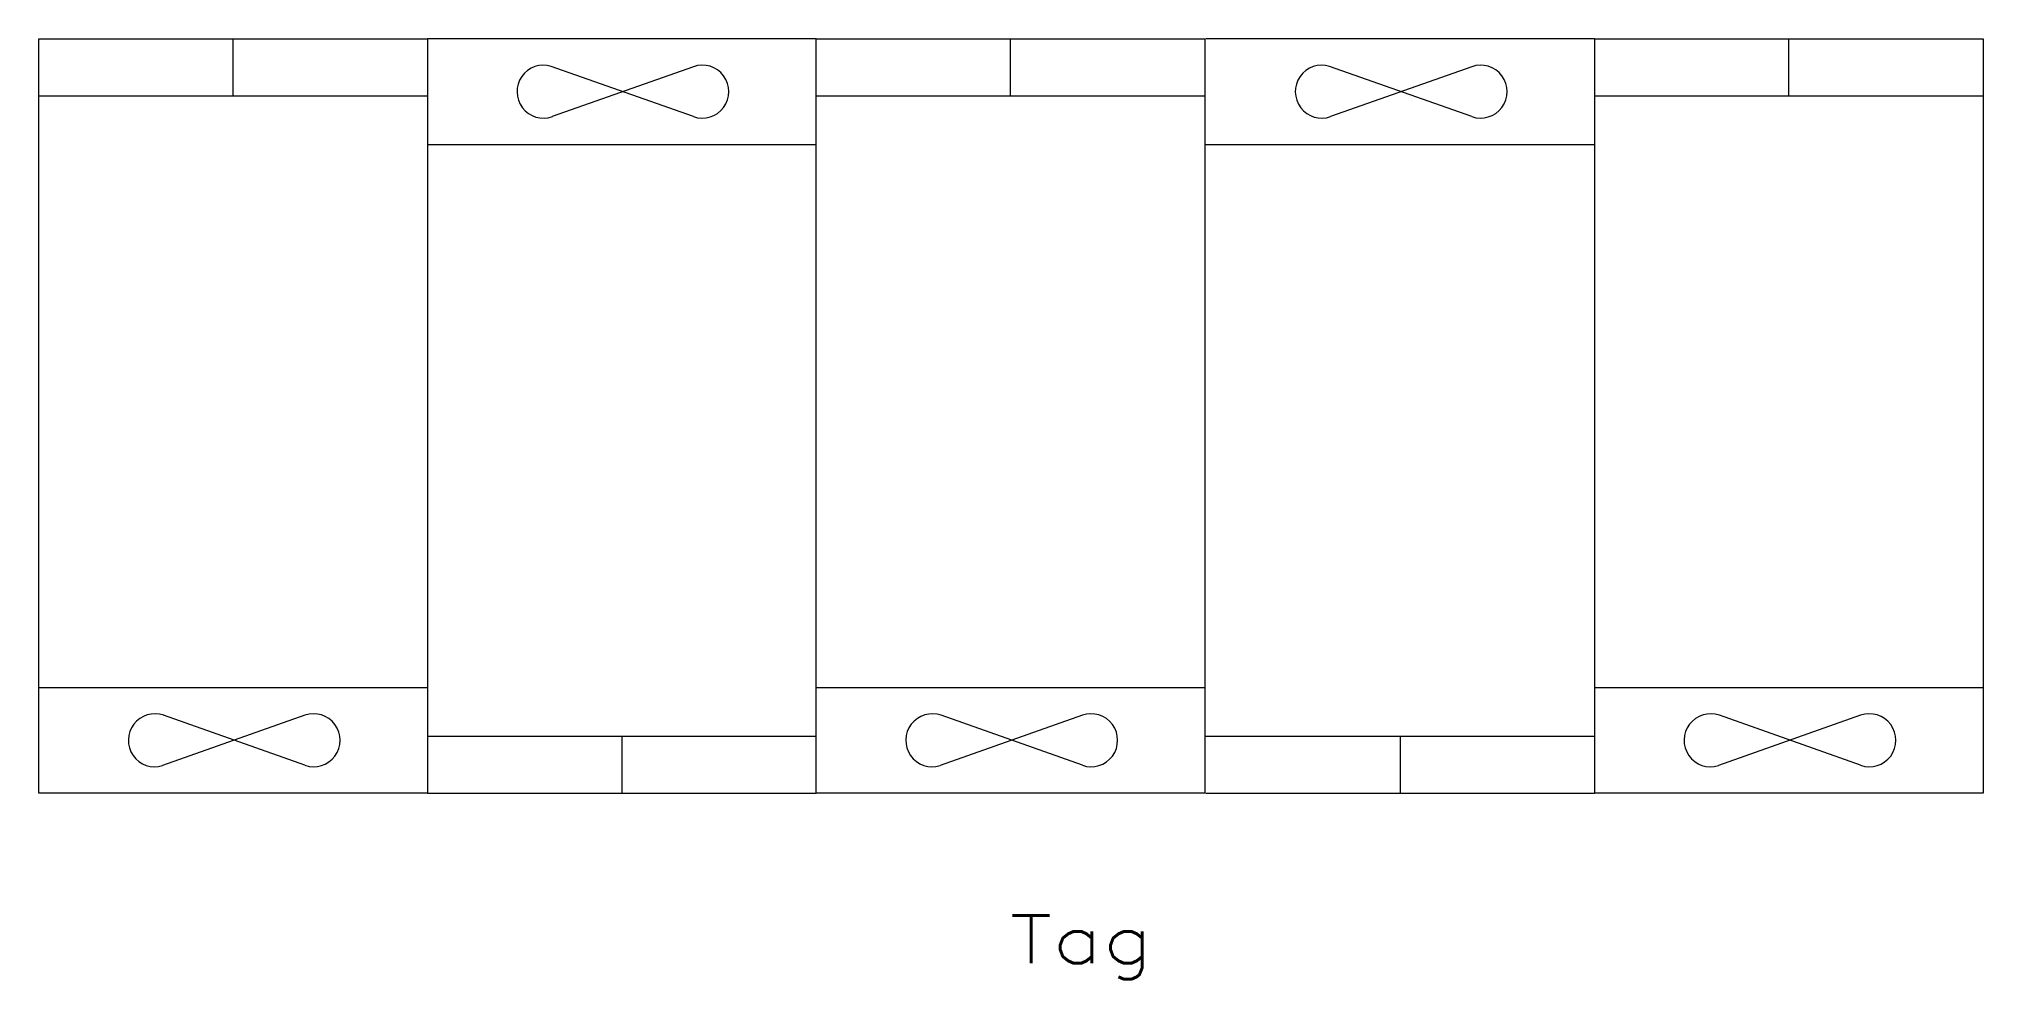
# Model space of a CAD drawing. Header units: inches. Extents: x -25.9 to 26, y -15 to 10.
import ezdxf
from ezdxf.enums import TextEntityAlignment as Align

# ---------------------------------------------------------------- set-up
doc = ezdxf.new("R2010")
doc.units = ezdxf.units.IN
doc.header["$MEASUREMENT"] = 0
doc.layers.get('0').update_dxf_attribs({"lineweight": 0})
doc.layers.add('SCD_DRAW', color=11, linetype='Continuous', lineweight=0, true_color=0xff7f7f)
doc.styles.add('STANDARD1', font='TXT.SHX')

msp = doc.modelspace()

# ---------------------------------------------------------------- linework, layer by layer
at = {"layer": 'SCD_DRAW', "color": 1, "linetype": 'Continuous', "true_color": 0xff0000}
for p, q in [((-25.89, 10.032), (-15.523, 10.032)), ((-25.89, -10.069), (-25.89, 10.032)), ((-20.706, 8.518), (-20.706, 10.032)), ((-5.157, 10.032), (-15.523, 10.032)), ((-15.523, 10.032), (-15.523, -10.069)), ((-5.157, 10.032), (5.209, 10.032)), ((-5.157, -10.069), (-5.157, 10.032)), ((0.026, 8.518), (0.026, 10.032)), ((5.209, 10.032), (5.209, -10.069)), ((15.6, 10.032), (5.234, 10.032)), ((15.6, 10.032), (25.967, 10.032)), ((15.602, 10.032), (15.602, -10.069)), ((20.783, 8.518), (20.783, 10.032)), ((25.967, 10.032), (25.967, -10.069)), ((-8.428, 7.96), (-12.222, 9.301)), ((-8.428, 9.292), (-12.196, 7.96)), ((12.329, 7.96), (8.535, 9.301)), ((12.329, 9.292), (8.561, 7.96)), ((-25.89, 8.518), (-15.523, 8.518)), ((-5.157, 8.518), (5.209, 8.518)), ((15.6, 8.518), (25.967, 8.518)), ((-15.523, 7.215), (-5.157, 7.215)), ((5.234, 7.215), (15.6, 7.215)), ((-25.89, -7.252), (-15.523, -7.252)), ((-5.157, -7.252), (5.209, -7.252)), ((15.6, -7.252), (25.967, -7.252)), ((-18.794, -7.997), (-22.589, -9.338)), ((-18.794, -9.329), (-22.563, -7.997)), ((1.943, -7.997), (-1.852, -9.338)), ((1.943, -9.329), (-1.826, -7.997)), ((22.7, -7.997), (18.906, -9.338)), ((22.7, -9.329), (18.932, -7.997)), ((-15.523, -8.555), (-5.157, -8.555)), ((-10.34, -8.555), (-10.34, -10.069)), ((5.234, -8.555), (15.6, -8.555)), ((10.417, -8.555), (10.417, -10.069)), ((-15.523, -10.069), (-25.89, -10.069)), ((-15.523, -10.069), (-5.157, -10.069)), ((5.209, -10.069), (-5.157, -10.069)), ((5.234, -10.069), (15.6, -10.069)), ((25.967, -10.069), (15.6, -10.069))]:
    msp.add_line(p, q, dxfattribs=at)
for centre, start, end in [((-12.43, 8.626), 72.9057, 289.5227), ((-8.194, 8.626), -109.5227, 109.5227), ((8.327, 8.626), 72.9057, 289.5227), ((12.563, 8.626), -109.5227, 109.5227), ((-22.797, -8.663), 70.4773, 287.0943), ((-18.56, -8.663), -109.5227, 109.5227), ((-2.06, -8.663), 70.4773, 287.0943), ((2.177, -8.663), -109.5227, 109.5227), ((18.697, -8.663), 70.4773, 287.0943), ((22.934, -8.663), -109.5227, 109.5227)]:
    msp.add_arc(centre, 0.706, start, end, dxfattribs=at)

# ---------------------------------------------------------------- texts
at = {"color": 7, "linetype": 'Continuous', "style": 'STANDARD1', "width": 1.166667}
msp.add_text('Tag', height=1.27, dxfattribs=at).set_placement((0.009, -14.605), (3.82, -14.605), align=Align.FIT)

doc.saveas('drawing.dxf')
